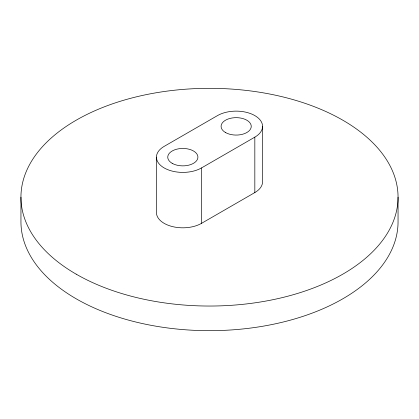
<?xml version="1.0" encoding="UTF-8"?>
<svg xmlns="http://www.w3.org/2000/svg" width="419" height="419" viewBox="0 0 419 419"><rect width="100%" height="100%" fill="white"/><g stroke="black" fill="none" stroke-linecap="round" stroke-linejoin="round"><path stroke-width="0.63" d="M201.502 167.935L254.831 137.144A26.397 15.241 0 0 0 254.831 115.592A26.397 15.241 0 0 0 217.498 115.592L164.169 146.378A26.397 15.241 0 0 0 164.169 167.935A26.397 15.241 0 0 0 201.502 167.935L201.502 223.353A26.397 15.241 0 0 1 172.733 226.658A26.397 15.241 0 0 1 156.439 212.58L156.439 157.156M201.502 223.353L254.831 192.567A26.397 15.241 0 0 0 262.561 181.788L262.561 126.365M398.05 197.181L398.05 221.819A188.55 108.856 0 0 1 209.5 330.675A188.55 108.856 0 0 1 20.95 221.819L20.95 197.181M254.831 137.144L254.831 192.567M76.174 274.157A188.55 108.856 0 0 0 391.624 225.359A188.55 108.856 0 0 0 160.702 92.033A188.55 108.856 0 0 0 76.174 274.157M172.167 163.316A15.084 8.71 0 0 0 197.407 159.409A15.084 8.71 0 0 0 178.929 148.745A15.084 8.71 0 0 0 172.167 163.316M225.501 132.524A15.084 8.71 0 0 0 250.735 128.623A15.084 8.71 0 0 0 232.262 117.954A15.084 8.71 0 0 0 225.501 132.524"/></g></svg>
